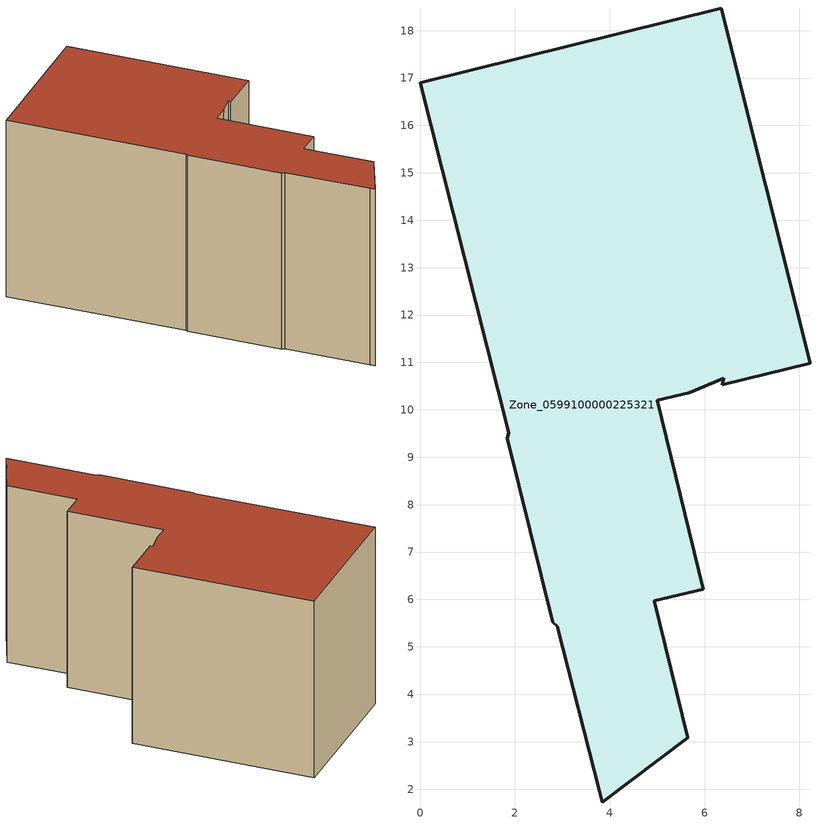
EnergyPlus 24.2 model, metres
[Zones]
Zone_0599100000225321
 floor ground (C_G): 5.67,10.36 5,10.2 5.97,6.22 4.94,5.97 5.65,3.08 3.84,1.73 3.79,1.94 2.89,5.44 2.8,5.52 1.84,9.4 1.87,9.52 0,16.9 6.35,18.48 8.23,10.99 6.37,10.53 6.41,10.67 z0
 wall outside (C_F): 8.23,10.99 6.35,18.48 0,16.9 1.87,9.52 1.84,9.4 2.8,5.52 2.89,5.44 3.79,1.94 3.84,1.73 5.65,3.08 4.94,5.97 5.97,6.22 5,10.2 5.67,10.36 6.41,10.67 6.37,10.53 8.23,10.99 z0:7.94
 roof outside (C_R): 6.37,10.53 8.23,10.99 6.35,18.48 0,16.9 1.87,9.52 1.84,9.4 2.8,5.52 2.89,5.44 3.79,1.94 3.84,1.73 5.65,3.08 4.94,5.97 5.97,6.22 5,10.2 5.67,10.36 6.41,10.67 z7.94
[BUILDING]
Pand.0599100000225321: North Axis=0; Terrain=City; Loads Convergence Tolerance Value=0.04; Temperature Convergence Tolerance Value=0.4; Solar Distribution=FullExterior; Maximum Number of Warmup Days=25; Minimum Number of Warmup Days=1
[Site:Location]
Rotterdam.The.Hague.AP_ZH_NLD Design_Conditions: Latitude=51.96; Longitude=4.45; Time Zone=1; Elevation=-4.5
[SITE:GROUNDTEMPERATURE:BUILDINGSURFACE]
18, 18, 18, 18, 18, 18, 18, 18, 18, 18, 18, 18
[MATERIAL] Thermal Absorptance=0.9; Solar Absorptance=0.7; Visible Absorptance=0.7
Name | Roughness | Thickness | Conductivity | Density | Specific Heat
G.TC.1946-1964 | MediumSmooth | 0.15 | 1 | 540 | 1210
F.TC.1946-1964 | Rough | 0.3 | 0.857143 | 1920 | 840
R.TC.1946-1964 | MediumRough | 0.2 | 0.235294 | 1500 | 1000
[CONSTRUCTION]
C_G: G.TC.1946-1964
C_F: F.TC.1946-1964
C_R: R.TC.1946-1964
[ZONE]
Zone_0599100000225321: Type=1; Multiplier=1; Ceiling Height=Autocalculate; Volume=Autocalculate; Floor Area=autocalculate; Part of Total Floor Area=Yes
[ZONEINFILTRATION:DESIGNFLOWRATE]
Infil_Zone_0599100000225321: Zone or ZoneList or Space or SpaceList=Zone_0599100000225321; Schedule=AlwaysOn; Design Flow Rate Calculation Method=Flow/Area; Flow Rate per Floor Area=0.003; Constant Term Coefficient=1; Temperature Term Coefficient=0; Velocity Term Coefficient=0; Velocity Squared Term Coefficient=0
[HVACTEMPLATE:ZONE:IDEALLOADSAIRSYSTEM]
Zone_0599100000225321: Maximum Heating Supply Air Temperature=50; Minimum Cooling Supply Air Temperature=13; Maximum Heating Supply Air Humidity Ratio=0.0156; Minimum Cooling Supply Air Humidity Ratio=0.0077; Heating Limit=NoLimit; Cooling Limit=NoLimit; Dehumidification Control Type=ConstantSensibleHeatRatio; Cooling Sensible Heat Ratio=0.7; Dehumidification Setpoint=60; Humidification Control Type=None; Humidification Setpoint=30; Outdoor Air Method=None; Outdoor Air Flow Rate per Person=0.00944; Outdoor Air Flow Rate per Zone Floor Area=0; Outdoor Air Flow Rate per Zone=0; Demand Controlled Ventilation Type=None; Outdoor Air Economizer Type=NoEconomizer; Heat Recovery Type=None; Sensible Heat Recovery Effectiveness=0.7; Latent Heat Recovery Effectiveness=0.65
[ZONECONTROL:THERMOSTAT]
ThermostatControl_Zone_0599100000225321: Zone or ZoneList=Zone_0599100000225321; Control Type Schedule=DualSetpointControlType; Control 1=Thermostat_Zone_0599100000225321; Temperature Difference Between Cutout And Setpoint=0
[THERMOSTATSETPOINT:DUALSETPOINT]
Thermostat_Zone_0599100000225321: Heating Setpoint Temperature Schedule=HeatingSetpoint_Zone_0599100000225321; Cooling Setpoint Temperature Schedule=CoolingSetpoint_Zone_0599100000225321
[SCHEDULE:COMPACT]
HeatingSetpoint_Zone_0599100000225321: Through: 12/31, For: AllDays, Until: 24:00, 21
CoolingSetpoint_Zone_0599100000225321: Through: 12/31, For: AllDays, Until: 24:00, 24
DualSetpointControlType: Through: 12/31, For: AllDays, Until: 24:00, 4
AlwaysOn: Through: 12/31, For: AllDays, Until: 24:00, 1
